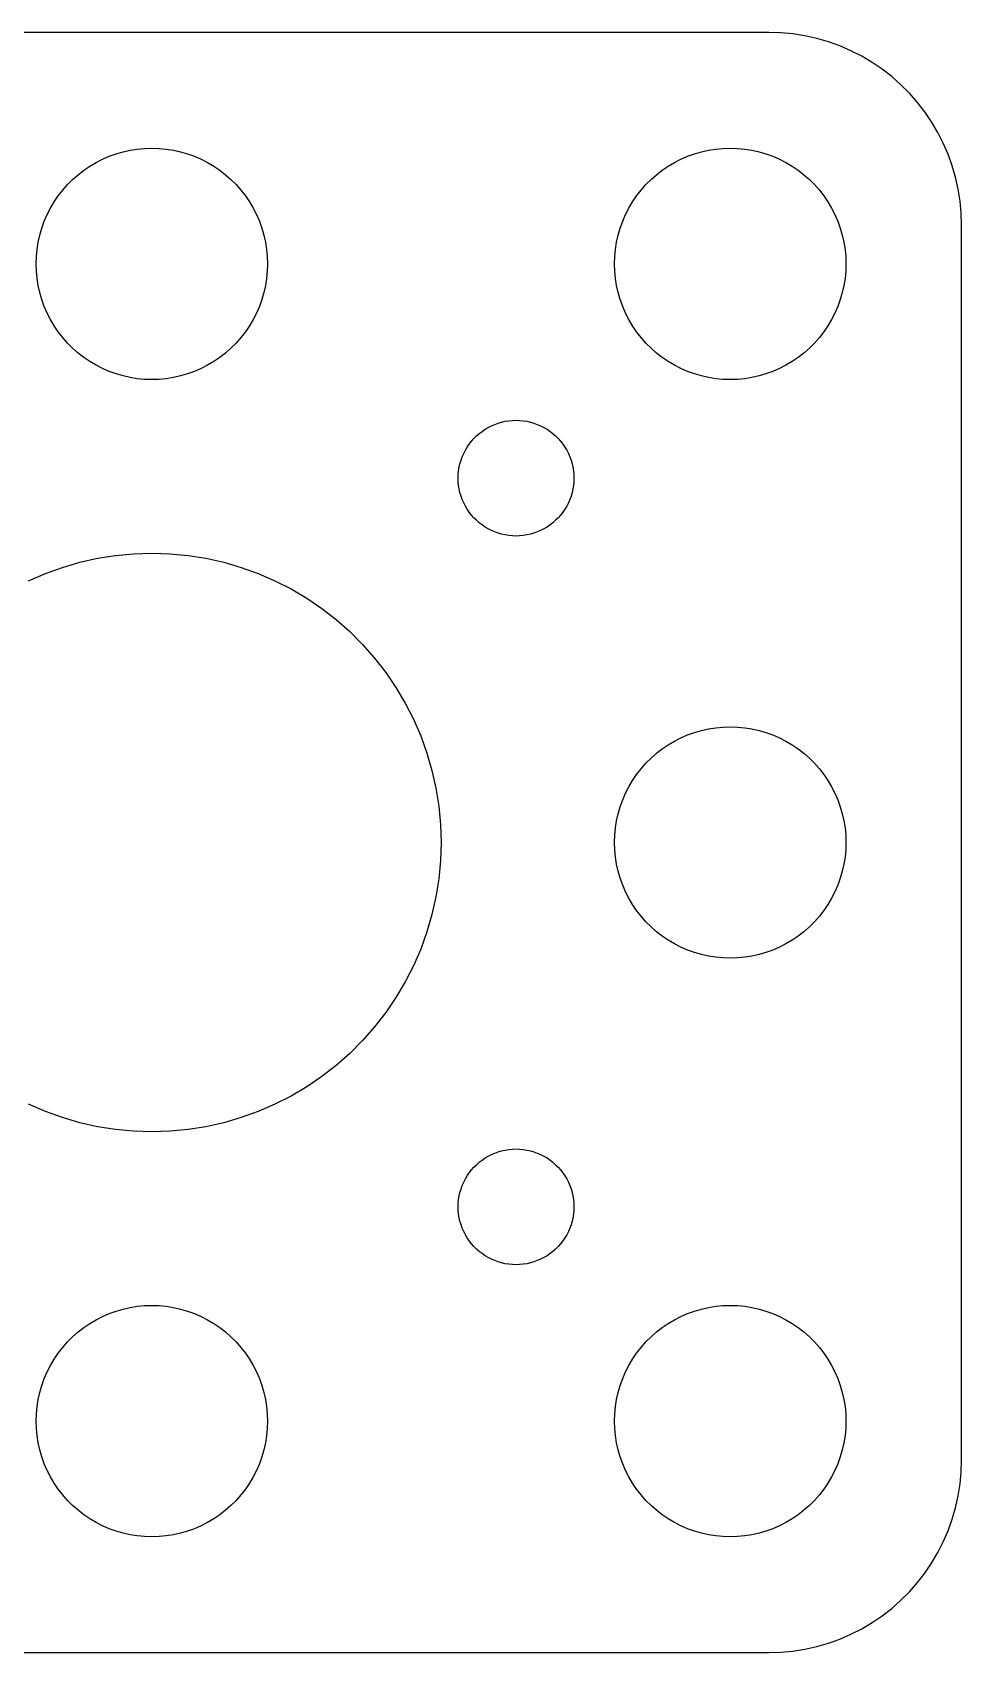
# Model space of a CAD drawing. Header units: metres. Extents: x -21 to 21, y -21 to 21.
# Drawn here: x -3.1 to 21, y -21 to 21 of the extents above; entities that cross this region are included whole.
import ezdxf

# ---------------------------------------------------------------- set-up
doc = ezdxf.new("R2010")
doc.units = ezdxf.units.M

msp = doc.modelspace()

# ---------------------------------------------------------------- linework, layer by layer
for p, q in [((16, 21), (-16, 21)), ((16.3139, 20.9901), (16, 21)), ((16.6267, 20.9606), (16.3139, 20.9901)), ((16.9369, 20.9114), (16.6267, 20.9606)), ((17.2435, 20.8429), (16.9369, 20.9114)), ((17.5451, 20.7553), (17.2435, 20.8429)), ((17.8406, 20.6489), (17.5451, 20.7553)), ((18.1289, 20.5241), (17.8406, 20.6489)), ((18.4088, 20.3815), (18.1289, 20.5241)), ((18.6791, 20.2216), (18.4088, 20.3815)), ((18.9389, 20.0451), (18.6791, 20.2216)), ((19.1871, 19.8526), (18.9389, 20.0451)), ((19.4227, 19.6448), (19.1871, 19.8526)), ((19.6448, 19.4227), (19.4227, 19.6448)), ((19.8526, 19.1871), (19.6448, 19.4227)), ((20.0451, 18.9389), (19.8526, 19.1871)), ((20.2216, 18.6791), (20.0451, 18.9389)), ((20.3815, 18.4088), (20.2216, 18.6791)), ((20.5241, 18.1289), (20.3815, 18.4088)), ((20.6489, 17.8406), (20.5241, 18.1289)), ((-1.44525, 17.6289), (-1.27733, 17.7145)), ((-1.27733, 17.7145), (-1.10437, 17.7893)), ((-1.10437, 17.7893), (-0.927048, 17.8532)), ((-0.927048, 17.8532), (-0.746063, 17.9057)), ((-0.746063, 17.9057), (-0.562134, 17.9469)), ((-0.562134, 17.9469), (-0.375992, 17.9763)), ((-0.375992, 17.9763), (-0.18837, 17.9941)), ((-0.18837, 17.9941), (0, 18)), ((0, 18), (0.18837, 17.9941)), ((0.18837, 17.9941), (0.375992, 17.9763)), ((0.375992, 17.9763), (0.562134, 17.9469)), ((0.562134, 17.9469), (0.746063, 17.9057)), ((0.746063, 17.9057), (0.927048, 17.8532)), ((0.927048, 17.8532), (1.10437, 17.7893)), ((1.10437, 17.7893), (1.27733, 17.7145)), ((1.27733, 17.7145), (1.44525, 17.6289)), ((13.5547, 17.6289), (13.7227, 17.7145)), ((13.7227, 17.7145), (13.8956, 17.7893)), ((13.8956, 17.7893), (14.0729, 17.8532)), ((14.0729, 17.8532), (14.2539, 17.9057)), ((14.2539, 17.9057), (14.4379, 17.9469)), ((14.4379, 17.9469), (14.624, 17.9763)), ((14.624, 17.9763), (14.8116, 17.9941)), ((14.8116, 17.9941), (15, 18)), ((15, 18), (15.1884, 17.9941)), ((15.1884, 17.9941), (15.376, 17.9763)), ((15.376, 17.9763), (15.5621, 17.9469)), ((15.5621, 17.9469), (15.7461, 17.9057)), ((15.7461, 17.9057), (15.927, 17.8532)), ((15.927, 17.8532), (16.1044, 17.7893)), ((16.1044, 17.7893), (16.2773, 17.7145)), ((16.2773, 17.7145), (16.4453, 17.6289)), ((20.7553, 17.5451), (20.6489, 17.8406)), ((-2.05363, 17.1869), (-1.91226, 17.3115)), ((-1.91226, 17.3115), (-1.76335, 17.427)), ((-1.76335, 17.427), (-1.60747, 17.533)), ((-1.60747, 17.533), (-1.44525, 17.6289)), ((1.44525, 17.6289), (1.60747, 17.533)), ((1.60747, 17.533), (1.76335, 17.427)), ((1.76335, 17.427), (1.91226, 17.3115)), ((1.91226, 17.3115), (2.05363, 17.1869)), ((12.9464, 17.1869), (13.0877, 17.3115)), ((13.0877, 17.3115), (13.2366, 17.427)), ((13.2366, 17.427), (13.3925, 17.533)), ((13.3925, 17.533), (13.5547, 17.6289)), ((16.4453, 17.6289), (16.6075, 17.533)), ((16.6075, 17.533), (16.7634, 17.427)), ((16.7634, 17.427), (16.9123, 17.3115)), ((16.9123, 17.3115), (17.0536, 17.1869)), ((20.8429, 17.2435), (20.7553, 17.5451)), ((20.9114, 16.9369), (20.8429, 17.2435)), ((-2.42705, 16.7634), (-2.31154, 16.9123)), ((-2.31154, 16.9123), (-2.1869, 17.0536)), ((-2.1869, 17.0536), (-2.05363, 17.1869)), ((2.05363, 17.1869), (2.1869, 17.0536)), ((2.1869, 17.0536), (2.31154, 16.9123)), ((2.31154, 16.9123), (2.42705, 16.7634)), ((12.5729, 16.7634), (12.6884, 16.9123)), ((12.6884, 16.9123), (12.8131, 17.0536)), ((12.8131, 17.0536), (12.9464, 17.1869)), ((17.0536, 17.1869), (17.1869, 17.0536)), ((17.1869, 17.0536), (17.3115, 16.9123)), ((17.3115, 16.9123), (17.427, 16.7634)), ((20.9606, 16.6267), (20.9114, 16.9369)), ((-2.71448, 16.2773), (-2.62891, 16.4453)), ((-2.62891, 16.4453), (-2.53297, 16.6075)), ((-2.53297, 16.6075), (-2.42705, 16.7634)), ((2.42705, 16.7634), (2.53297, 16.6075)), ((2.53297, 16.6075), (2.62891, 16.4453)), ((2.62891, 16.4453), (2.71448, 16.2773)), ((12.2855, 16.2773), (12.3711, 16.4453)), ((12.3711, 16.4453), (12.467, 16.6075)), ((12.467, 16.6075), (12.5729, 16.7634)), ((17.427, 16.7634), (17.533, 16.6075)), ((17.533, 16.6075), (17.6289, 16.4453)), ((17.6289, 16.4453), (17.7145, 16.2773)), ((20.9901, 16.3139), (20.9606, 16.6267)), ((-2.85316, 15.927), (-2.78932, 16.1044)), ((-2.78932, 16.1044), (-2.71448, 16.2773)), ((2.71448, 16.2773), (2.78932, 16.1044)), ((2.78932, 16.1044), (2.85316, 15.927)), ((12.1468, 15.927), (12.2107, 16.1044)), ((12.2107, 16.1044), (12.2855, 16.2773)), ((17.7145, 16.2773), (17.7893, 16.1044)), ((17.7893, 16.1044), (17.8532, 15.927)), ((21, 16), (20.9901, 16.3139)), ((21, -16), (21, 16)), ((-2.97633, 15.376), (-2.94685, 15.5621)), ((-2.94685, 15.5621), (-2.90575, 15.7461)), ((-2.90575, 15.7461), (-2.85316, 15.927)), ((2.85316, 15.927), (2.90575, 15.7461)), ((2.90575, 15.7461), (2.94685, 15.5621)), ((2.94685, 15.5621), (2.97633, 15.376)), ((12.0237, 15.376), (12.0531, 15.5621)), ((12.0531, 15.5621), (12.0942, 15.7461)), ((12.0942, 15.7461), (12.1468, 15.927)), ((17.8532, 15.927), (17.9057, 15.7461)), ((17.9057, 15.7461), (17.9469, 15.5621)), ((17.9469, 15.5621), (17.9763, 15.376)), ((-3, 15), (-2.99408, 15.1884)), ((-2.99408, 15.1884), (-2.97633, 15.376)), ((2.97633, 15.376), (2.99408, 15.1884)), ((2.99408, 15.1884), (3, 15)), ((12, 15), (12.0059, 15.1884)), ((12.0059, 15.1884), (12.0237, 15.376)), ((17.9763, 15.376), (17.9941, 15.1884)), ((17.9941, 15.1884), (18, 15)), ((-2.99408, 14.8116), (-3, 15)), ((-2.97633, 14.624), (-2.99408, 14.8116)), ((2.99408, 14.8116), (2.97633, 14.624)), ((3, 15), (2.99408, 14.8116)), ((12.0059, 14.8116), (12, 15)), ((12.0237, 14.624), (12.0059, 14.8116)), ((17.9941, 14.8116), (17.9763, 14.624)), ((18, 15), (17.9941, 14.8116)), ((-2.94685, 14.4379), (-2.97633, 14.624)), ((-2.90575, 14.2539), (-2.94685, 14.4379)), ((2.94685, 14.4379), (2.90575, 14.2539)), ((2.97633, 14.624), (2.94685, 14.4379)), ((12.0531, 14.4379), (12.0237, 14.624)), ((12.0942, 14.2539), (12.0531, 14.4379)), ((17.9469, 14.4379), (17.9057, 14.2539)), ((17.9763, 14.624), (17.9469, 14.4379)), ((-2.85316, 14.0729), (-2.90575, 14.2539)), ((-2.78932, 13.8956), (-2.85316, 14.0729)), ((-2.71448, 13.7227), (-2.78932, 13.8956)), ((2.78932, 13.8956), (2.71448, 13.7227)), ((2.85316, 14.0729), (2.78932, 13.8956)), ((2.90575, 14.2539), (2.85316, 14.0729)), ((12.1468, 14.0729), (12.0942, 14.2539)), ((12.2107, 13.8956), (12.1468, 14.0729)), ((12.2855, 13.7227), (12.2107, 13.8956)), ((17.7893, 13.8956), (17.7145, 13.7227)), ((17.8532, 14.0729), (17.7893, 13.8956)), ((17.9057, 14.2539), (17.8532, 14.0729)), ((-2.62891, 13.5547), (-2.71448, 13.7227)), ((-2.53297, 13.3925), (-2.62891, 13.5547)), ((2.62891, 13.5547), (2.53297, 13.3925)), ((2.71448, 13.7227), (2.62891, 13.5547)), ((12.3711, 13.5547), (12.2855, 13.7227)), ((12.467, 13.3925), (12.3711, 13.5547)), ((17.6289, 13.5547), (17.533, 13.3925)), ((17.7145, 13.7227), (17.6289, 13.5547)), ((-2.42705, 13.2366), (-2.53297, 13.3925)), ((-2.31154, 13.0877), (-2.42705, 13.2366)), ((-2.1869, 12.9464), (-2.31154, 13.0877)), ((2.31154, 13.0877), (2.1869, 12.9464)), ((2.42705, 13.2366), (2.31154, 13.0877)), ((2.53297, 13.3925), (2.42705, 13.2366)), ((12.5729, 13.2366), (12.467, 13.3925)), ((12.6884, 13.0877), (12.5729, 13.2366)), ((12.8131, 12.9464), (12.6884, 13.0877)), ((17.3115, 13.0877), (17.1869, 12.9464)), ((17.427, 13.2366), (17.3115, 13.0877)), ((17.533, 13.3925), (17.427, 13.2366)), ((-2.05363, 12.8131), (-2.1869, 12.9464)), ((-1.91226, 12.6884), (-2.05363, 12.8131)), ((-1.76335, 12.5729), (-1.91226, 12.6884)), ((1.91226, 12.6884), (1.76335, 12.5729)), ((2.05363, 12.8131), (1.91226, 12.6884)), ((2.1869, 12.9464), (2.05363, 12.8131)), ((12.9464, 12.8131), (12.8131, 12.9464)), ((13.0877, 12.6884), (12.9464, 12.8131)), ((13.2366, 12.5729), (13.0877, 12.6884)), ((16.9123, 12.6884), (16.7634, 12.5729)), ((17.0536, 12.8131), (16.9123, 12.6884)), ((17.1869, 12.9464), (17.0536, 12.8131)), ((-1.60747, 12.467), (-1.76335, 12.5729)), ((-1.44525, 12.3711), (-1.60747, 12.467)), ((-1.27733, 12.2855), (-1.44525, 12.3711)), ((-1.10437, 12.2107), (-1.27733, 12.2855)), ((-0.927048, 12.1468), (-1.10437, 12.2107)), ((1.10437, 12.2107), (0.927048, 12.1468)), ((1.27733, 12.2855), (1.10437, 12.2107)), ((1.44525, 12.3711), (1.27733, 12.2855)), ((1.60747, 12.467), (1.44525, 12.3711)), ((1.76335, 12.5729), (1.60747, 12.467)), ((13.3925, 12.467), (13.2366, 12.5729)), ((13.5547, 12.3711), (13.3925, 12.467)), ((13.7227, 12.2855), (13.5547, 12.3711)), ((13.8956, 12.2107), (13.7227, 12.2855)), ((14.0729, 12.1468), (13.8956, 12.2107)), ((16.1044, 12.2107), (15.927, 12.1468)), ((16.2773, 12.2855), (16.1044, 12.2107)), ((16.4453, 12.3711), (16.2773, 12.2855)), ((16.6075, 12.467), (16.4453, 12.3711)), ((16.7634, 12.5729), (16.6075, 12.467)), ((-0.746063, 12.0942), (-0.927048, 12.1468)), ((-0.562134, 12.0531), (-0.746063, 12.0942)), ((-0.375992, 12.0237), (-0.562134, 12.0531)), ((-0.18837, 12.0059), (-0.375992, 12.0237)), ((0, 12), (-0.18837, 12.0059)), ((0.18837, 12.0059), (0, 12)), ((0.375992, 12.0237), (0.18837, 12.0059)), ((0.562134, 12.0531), (0.375992, 12.0237)), ((0.746063, 12.0942), (0.562134, 12.0531)), ((0.927048, 12.1468), (0.746063, 12.0942)), ((14.2539, 12.0942), (14.0729, 12.1468)), ((14.4379, 12.0531), (14.2539, 12.0942)), ((14.624, 12.0237), (14.4379, 12.0531)), ((14.8116, 12.0059), (14.624, 12.0237)), ((15, 12), (14.8116, 12.0059)), ((15.1884, 12.0059), (15, 12)), ((15.376, 12.0237), (15.1884, 12.0059)), ((15.5621, 12.0531), (15.376, 12.0237)), ((15.7461, 12.0942), (15.5621, 12.0531)), ((15.927, 12.1468), (15.7461, 12.0942)), ((9.16393, 10.9184), (9.25699, 10.9332)), ((9.25699, 10.9332), (9.3508, 10.942)), ((9.3508, 10.942), (9.44499, 10.945)), ((9.44499, 10.945), (9.53918, 10.942)), ((9.53918, 10.942), (9.633, 10.9332)), ((9.633, 10.9332), (9.72606, 10.9184)), ((8.35153, 10.4718), (8.41817, 10.5385)), ((8.41817, 10.5385), (8.48886, 10.6008)), ((8.48886, 10.6008), (8.56331, 10.6585)), ((8.56331, 10.6585), (8.64125, 10.7115)), ((8.64125, 10.7115), (8.72237, 10.7594)), ((8.72237, 10.7594), (8.80632, 10.8022)), ((8.80632, 10.8022), (8.89281, 10.8397)), ((8.89281, 10.8397), (8.98146, 10.8716)), ((8.98146, 10.8716), (9.07196, 10.8979)), ((9.07196, 10.8979), (9.16393, 10.9184)), ((9.72606, 10.9184), (9.81802, 10.8979)), ((9.81802, 10.8979), (9.90852, 10.8716)), ((9.90852, 10.8716), (9.99718, 10.8397)), ((9.99718, 10.8397), (10.0837, 10.8022)), ((10.0837, 10.8022), (10.1676, 10.7594)), ((10.1676, 10.7594), (10.2487, 10.7115)), ((10.2487, 10.7115), (10.3267, 10.6585)), ((10.3267, 10.6585), (10.4011, 10.6008)), ((10.4011, 10.6008), (10.4718, 10.5385)), ((10.4718, 10.5385), (10.5385, 10.4718)), ((8.05032, 9.99718), (8.08775, 10.0837)), ((8.08775, 10.0837), (8.13054, 10.1676)), ((8.13054, 10.1676), (8.1785, 10.2487)), ((8.1785, 10.2487), (8.23146, 10.3267)), ((8.23146, 10.3267), (8.28922, 10.4011)), ((8.28922, 10.4011), (8.35153, 10.4718)), ((10.5385, 10.4718), (10.6008, 10.4011)), ((10.6008, 10.4011), (10.6585, 10.3267)), ((10.6585, 10.3267), (10.7115, 10.2487)), ((10.7115, 10.2487), (10.7594, 10.1676)), ((10.7594, 10.1676), (10.8022, 10.0837)), ((10.8022, 10.0837), (10.8397, 9.99718)), ((7.95682, 9.633), (7.97156, 9.72606)), ((7.97156, 9.72606), (7.99211, 9.81802)), ((7.99211, 9.81802), (8.0184, 9.90852)), ((8.0184, 9.90852), (8.05032, 9.99718)), ((10.8397, 9.99718), (10.8716, 9.90852)), ((10.8716, 9.90852), (10.8979, 9.81802)), ((10.8979, 9.81802), (10.9184, 9.72606)), ((10.9184, 9.72606), (10.9332, 9.633)), ((7.94499, 9.44499), (7.94795, 9.53918)), ((7.94795, 9.3508), (7.94499, 9.44499)), ((7.94795, 9.53918), (7.95682, 9.633)), ((7.95682, 9.25699), (7.94795, 9.3508)), ((7.97156, 9.16393), (7.95682, 9.25699)), ((10.9332, 9.25699), (10.9184, 9.16393)), ((10.9332, 9.633), (10.942, 9.53918)), ((10.942, 9.3508), (10.9332, 9.25699)), ((10.942, 9.53918), (10.945, 9.44499)), ((10.945, 9.44499), (10.942, 9.3508)), ((7.99211, 9.07196), (7.97156, 9.16393)), ((8.0184, 8.98146), (7.99211, 9.07196)), ((8.05032, 8.89281), (8.0184, 8.98146)), ((8.08775, 8.80632), (8.05032, 8.89281)), ((10.8397, 8.89281), (10.8022, 8.80632)), ((10.8716, 8.98146), (10.8397, 8.89281)), ((10.8979, 9.07196), (10.8716, 8.98146)), ((10.9184, 9.16393), (10.8979, 9.07196)), ((8.13054, 8.72237), (8.08775, 8.80632)), ((8.1785, 8.64125), (8.13054, 8.72237)), ((8.23146, 8.56331), (8.1785, 8.64125)), ((8.28922, 8.48886), (8.23146, 8.56331)), ((8.35153, 8.41817), (8.28922, 8.48886)), ((8.41817, 8.35153), (8.35153, 8.41817)), ((10.5385, 8.41817), (10.4718, 8.35153)), ((10.6008, 8.48886), (10.5385, 8.41817)), ((10.6585, 8.56331), (10.6008, 8.48886)), ((10.7115, 8.64125), (10.6585, 8.56331)), ((10.7594, 8.72237), (10.7115, 8.64125)), ((10.8022, 8.80632), (10.7594, 8.72237)), ((8.48886, 8.28922), (8.41817, 8.35153)), ((8.56331, 8.23146), (8.48886, 8.28922)), ((8.64125, 8.1785), (8.56331, 8.23146)), ((8.72237, 8.13054), (8.64125, 8.1785)), ((8.80632, 8.08775), (8.72237, 8.13054)), ((8.89281, 8.05032), (8.80632, 8.08775)), ((8.98146, 8.0184), (8.89281, 8.05032)), ((9.07196, 7.99211), (8.98146, 8.0184)), ((9.16393, 7.97156), (9.07196, 7.99211)), ((9.81802, 7.99211), (9.72606, 7.97156)), ((9.90852, 8.0184), (9.81802, 7.99211)), ((9.99718, 8.05032), (9.90852, 8.0184)), ((10.0837, 8.08775), (9.99718, 8.05032)), ((10.1676, 8.13054), (10.0837, 8.08775)), ((10.2487, 8.1785), (10.1676, 8.13054)), ((10.3267, 8.23146), (10.2487, 8.1785)), ((10.4011, 8.28922), (10.3267, 8.23146)), ((10.4718, 8.35153), (10.4011, 8.28922)), ((9.25699, 7.95682), (9.16393, 7.97156)), ((9.3508, 7.94795), (9.25699, 7.95682)), ((9.44499, 7.94499), (9.3508, 7.94795)), ((9.53918, 7.94795), (9.44499, 7.94499)), ((9.633, 7.95682), (9.53918, 7.94795)), ((9.72606, 7.97156), (9.633, 7.95682)), ((-2.31763, 7.13292), (-1.86517, 7.26436)), ((-1.86517, 7.26436), (-1.40535, 7.36714)), ((-1.40535, 7.36714), (-0.939987, 7.44086)), ((-0.939987, 7.44086), (-0.470917, 7.4852)), ((-0.470917, 7.4852), (0, 7.5)), ((0, 7.5), (0.470917, 7.4852)), ((0.470917, 7.4852), (0.939987, 7.44086)), ((0.939987, 7.44086), (1.40535, 7.36714)), ((1.40535, 7.36714), (1.86517, 7.26436)), ((1.86517, 7.26436), (2.31763, 7.13292)), ((-3.19334, 6.78619), (-2.76093, 6.97331)), ((-2.76093, 6.97331), (-2.31763, 7.13292)), ((2.31763, 7.13292), (2.76093, 6.97331)), ((2.76093, 6.97331), (3.19334, 6.78619)), ((3.19334, 6.78619), (3.61314, 6.5723)), ((3.61314, 6.5723), (4.01869, 6.33246)), ((4.01869, 6.33246), (4.40839, 6.06763)), ((4.40839, 6.06763), (4.78067, 5.77884)), ((4.78067, 5.77884), (5.13409, 5.46725)), ((5.13409, 5.46725), (5.46725, 5.13409)), ((5.46725, 5.13409), (5.77884, 4.78067)), ((5.77884, 4.78067), (6.06763, 4.40839)), ((6.06763, 4.40839), (6.33246, 4.01869)), ((6.33246, 4.01869), (6.5723, 3.61314)), ((6.5723, 3.61314), (6.78619, 3.19334)), ((6.78619, 3.19334), (6.97331, 2.76093)), ((14.2539, 2.90575), (14.4379, 2.94685)), ((14.4379, 2.94685), (14.624, 2.97633)), ((14.624, 2.97633), (14.8116, 2.99408)), ((14.8116, 2.99408), (15, 3)), ((15, 3), (15.1884, 2.99408)), ((15.1884, 2.99408), (15.376, 2.97633)), ((15.376, 2.97633), (15.5621, 2.94685)), ((15.5621, 2.94685), (15.7461, 2.90575)), ((6.97331, 2.76093), (7.13292, 2.31763)), ((13.2366, 2.42705), (13.3925, 2.53297)), ((13.3925, 2.53297), (13.5547, 2.62891)), ((13.5547, 2.62891), (13.7227, 2.71448)), ((13.7227, 2.71448), (13.8956, 2.78932)), ((13.8956, 2.78932), (14.0729, 2.85316)), ((14.0729, 2.85316), (14.2539, 2.90575)), ((15.7461, 2.90575), (15.927, 2.85316)), ((15.927, 2.85316), (16.1044, 2.78932)), ((16.1044, 2.78932), (16.2773, 2.71448)), ((16.2773, 2.71448), (16.4453, 2.62891)), ((16.4453, 2.62891), (16.6075, 2.53297)), ((16.6075, 2.53297), (16.7634, 2.42705)), ((7.13292, 2.31763), (7.26436, 1.86517)), ((12.8131, 2.05363), (12.9464, 2.1869)), ((12.9464, 2.1869), (13.0877, 2.31154)), ((13.0877, 2.31154), (13.2366, 2.42705)), ((16.7634, 2.42705), (16.9123, 2.31154)), ((16.9123, 2.31154), (17.0536, 2.1869)), ((17.0536, 2.1869), (17.1869, 2.05363)), ((7.26436, 1.86517), (7.36714, 1.40535)), ((12.467, 1.60747), (12.5729, 1.76335)), ((12.5729, 1.76335), (12.6884, 1.91226)), ((12.6884, 1.91226), (12.8131, 2.05363)), ((17.1869, 2.05363), (17.3115, 1.91226)), ((17.3115, 1.91226), (17.427, 1.76335)), ((17.427, 1.76335), (17.533, 1.60747)), ((7.36714, 1.40535), (7.44086, 0.939987)), ((12.2107, 1.10437), (12.2855, 1.27733)), ((12.2855, 1.27733), (12.3711, 1.44525)), ((12.3711, 1.44525), (12.467, 1.60747)), ((17.533, 1.60747), (17.6289, 1.44525)), ((17.6289, 1.44525), (17.7145, 1.27733)), ((17.7145, 1.27733), (17.7893, 1.10437)), ((7.44086, 0.939987), (7.4852, 0.470917)), ((12.0942, 0.746063), (12.1468, 0.927048)), ((12.1468, 0.927048), (12.2107, 1.10437)), ((17.7893, 1.10437), (17.8532, 0.927048)), ((17.8532, 0.927048), (17.9057, 0.746063)), ((7.4852, 0.470917), (7.5, 0)), ((12.0237, 0.375992), (12.0531, 0.562134)), ((12.0531, 0.562134), (12.0942, 0.746063)), ((17.9057, 0.746063), (17.9469, 0.562134)), ((17.9469, 0.562134), (17.9763, 0.375992)), ((7.5, 0), (7.4852, -0.470917)), ((12, 0), (12.0059, 0.18837)), ((12.0059, -0.18837), (12, 0)), ((12.0059, 0.18837), (12.0237, 0.375992)), ((17.9763, 0.375992), (17.9941, 0.18837)), ((17.9941, 0.18837), (18, 0)), ((18, 0), (17.9941, -0.18837)), ((12.0237, -0.375992), (12.0059, -0.18837)), ((12.0531, -0.562134), (12.0237, -0.375992)), ((17.9763, -0.375992), (17.9469, -0.562134)), ((17.9941, -0.18837), (17.9763, -0.375992)), ((7.4852, -0.470917), (7.44086, -0.939987)), ((12.0942, -0.746063), (12.0531, -0.562134)), ((12.1468, -0.927048), (12.0942, -0.746063)), ((17.9057, -0.746063), (17.8532, -0.927048)), ((17.9469, -0.562134), (17.9057, -0.746063)), ((7.44086, -0.939987), (7.36714, -1.40535)), ((12.2107, -1.10437), (12.1468, -0.927048)), ((12.2855, -1.27733), (12.2107, -1.10437)), ((17.7893, -1.10437), (17.7145, -1.27733)), ((17.8532, -0.927048), (17.7893, -1.10437)), ((7.36714, -1.40535), (7.26436, -1.86517)), ((12.3711, -1.44525), (12.2855, -1.27733)), ((12.467, -1.60747), (12.3711, -1.44525)), ((12.5729, -1.76335), (12.467, -1.60747)), ((17.533, -1.60747), (17.427, -1.76335)), ((17.6289, -1.44525), (17.533, -1.60747)), ((17.7145, -1.27733), (17.6289, -1.44525)), ((7.26436, -1.86517), (7.13292, -2.31763)), ((12.6884, -1.91226), (12.5729, -1.76335)), ((12.8131, -2.05363), (12.6884, -1.91226)), ((12.9464, -2.1869), (12.8131, -2.05363)), ((17.1869, -2.05363), (17.0536, -2.1869)), ((17.3115, -1.91226), (17.1869, -2.05363)), ((17.427, -1.76335), (17.3115, -1.91226)), ((7.13292, -2.31763), (6.97331, -2.76093)), ((13.0877, -2.31154), (12.9464, -2.1869)), ((13.2366, -2.42705), (13.0877, -2.31154)), ((13.3925, -2.53297), (13.2366, -2.42705)), ((16.7634, -2.42705), (16.6075, -2.53297)), ((16.9123, -2.31154), (16.7634, -2.42705)), ((17.0536, -2.1869), (16.9123, -2.31154)), ((6.97331, -2.76093), (6.78619, -3.19334)), ((13.5547, -2.62891), (13.3925, -2.53297)), ((13.7227, -2.71448), (13.5547, -2.62891)), ((13.8956, -2.78932), (13.7227, -2.71448)), ((14.0729, -2.85316), (13.8956, -2.78932)), ((14.2539, -2.90575), (14.0729, -2.85316)), ((14.4379, -2.94685), (14.2539, -2.90575)), ((15.7461, -2.90575), (15.5621, -2.94685)), ((15.927, -2.85316), (15.7461, -2.90575)), ((16.1044, -2.78932), (15.927, -2.85316)), ((16.2773, -2.71448), (16.1044, -2.78932)), ((16.4453, -2.62891), (16.2773, -2.71448)), ((16.6075, -2.53297), (16.4453, -2.62891)), ((6.78619, -3.19334), (6.5723, -3.61314)), ((14.624, -2.97633), (14.4379, -2.94685)), ((14.8116, -2.99408), (14.624, -2.97633)), ((15, -3), (14.8116, -2.99408)), ((15.1884, -2.99408), (15, -3)), ((15.376, -2.97633), (15.1884, -2.99408)), ((15.5621, -2.94685), (15.376, -2.97633)), ((6.5723, -3.61314), (6.33246, -4.01869)), ((6.33246, -4.01869), (6.06763, -4.40839)), ((6.06763, -4.40839), (5.77884, -4.78067)), ((5.77884, -4.78067), (5.46725, -5.13409)), ((5.46725, -5.13409), (5.13409, -5.46725)), ((4.78067, -5.77884), (4.40839, -6.06763)), ((5.13409, -5.46725), (4.78067, -5.77884)), ((4.40839, -6.06763), (4.01869, -6.33246)), ((3.61314, -6.5723), (3.19334, -6.78619)), ((4.01869, -6.33246), (3.61314, -6.5723)), ((-2.76093, -6.97331), (-3.19334, -6.78619)), ((-2.31763, -7.13292), (-2.76093, -6.97331)), ((-1.86517, -7.26436), (-2.31763, -7.13292)), ((2.31763, -7.13292), (1.86517, -7.26436)), ((2.76093, -6.97331), (2.31763, -7.13292)), ((3.19334, -6.78619), (2.76093, -6.97331)), ((-1.40535, -7.36714), (-1.86517, -7.26436)), ((-0.939987, -7.44086), (-1.40535, -7.36714)), ((-0.470917, -7.4852), (-0.939987, -7.44086)), ((0, -7.5), (-0.470917, -7.4852)), ((0.470917, -7.4852), (0, -7.5)), ((0.939987, -7.44086), (0.470917, -7.4852)), ((1.40535, -7.36714), (0.939987, -7.44086)), ((1.86517, -7.26436), (1.40535, -7.36714)), ((9.07196, -7.99211), (9.16393, -7.97156)), ((9.16393, -7.97156), (9.25699, -7.95682)), ((9.25699, -7.95682), (9.3508, -7.94795)), ((9.3508, -7.94795), (9.44499, -7.94499)), ((9.44499, -7.94499), (9.53918, -7.94795)), ((9.53918, -7.94795), (9.633, -7.95682)), ((9.633, -7.95682), (9.72606, -7.97156)), ((9.72606, -7.97156), (9.81802, -7.99211)), ((8.35153, -8.41817), (8.41817, -8.35153)), ((8.41817, -8.35153), (8.48886, -8.28922)), ((8.48886, -8.28922), (8.56331, -8.23146)), ((8.56331, -8.23146), (8.64125, -8.1785)), ((8.64125, -8.1785), (8.72237, -8.13054)), ((8.72237, -8.13054), (8.80632, -8.08775)), ((8.80632, -8.08775), (8.89281, -8.05032)), ((8.89281, -8.05032), (8.98146, -8.0184)), ((8.98146, -8.0184), (9.07196, -7.99211)), ((9.81802, -7.99211), (9.90852, -8.0184)), ((9.90852, -8.0184), (9.99718, -8.05032)), ((9.99718, -8.05032), (10.0837, -8.08775)), ((10.0837, -8.08775), (10.1676, -8.13054)), ((10.1676, -8.13054), (10.2487, -8.1785)), ((10.2487, -8.1785), (10.3267, -8.23146)), ((10.3267, -8.23146), (10.4011, -8.28922)), ((10.4011, -8.28922), (10.4718, -8.35153)), ((10.4718, -8.35153), (10.5385, -8.41817)), ((8.05032, -8.89281), (8.08775, -8.80632)), ((8.08775, -8.80632), (8.13054, -8.72237)), ((8.13054, -8.72237), (8.1785, -8.64125)), ((8.1785, -8.64125), (8.23146, -8.56331)), ((8.23146, -8.56331), (8.28922, -8.48886)), ((8.28922, -8.48886), (8.35153, -8.41817)), ((10.5385, -8.41817), (10.6008, -8.48886)), ((10.6008, -8.48886), (10.6585, -8.56331)), ((10.6585, -8.56331), (10.7115, -8.64125)), ((10.7115, -8.64125), (10.7594, -8.72237)), ((10.7594, -8.72237), (10.8022, -8.80632)), ((10.8022, -8.80632), (10.8397, -8.89281)), ((7.95682, -9.25699), (7.97156, -9.16393)), ((7.97156, -9.16393), (7.99211, -9.07196)), ((7.99211, -9.07196), (8.0184, -8.98146)), ((8.0184, -8.98146), (8.05032, -8.89281)), ((10.8397, -8.89281), (10.8716, -8.98146)), ((10.8716, -8.98146), (10.8979, -9.07196)), ((10.8979, -9.07196), (10.9184, -9.16393)), ((10.9184, -9.16393), (10.9332, -9.25699)), ((7.94499, -9.44499), (7.94795, -9.3508)), ((7.94795, -9.53918), (7.94499, -9.44499)), ((7.94795, -9.3508), (7.95682, -9.25699)), ((7.95682, -9.633), (7.94795, -9.53918)), ((7.97156, -9.72606), (7.95682, -9.633)), ((10.9332, -9.633), (10.9184, -9.72606)), ((10.9332, -9.25699), (10.942, -9.3508)), ((10.942, -9.53918), (10.9332, -9.633)), ((10.942, -9.3508), (10.945, -9.44499)), ((10.945, -9.44499), (10.942, -9.53918)), ((7.99211, -9.81802), (7.97156, -9.72606)), ((8.0184, -9.90852), (7.99211, -9.81802)), ((8.05032, -9.99718), (8.0184, -9.90852)), ((8.08775, -10.0837), (8.05032, -9.99718)), ((10.8397, -9.99718), (10.8022, -10.0837)), ((10.8716, -9.90852), (10.8397, -9.99718)), ((10.8979, -9.81802), (10.8716, -9.90852)), ((10.9184, -9.72606), (10.8979, -9.81802)), ((8.13054, -10.1676), (8.08775, -10.0837)), ((8.1785, -10.2487), (8.13054, -10.1676)), ((8.23146, -10.3267), (8.1785, -10.2487)), ((8.28922, -10.4011), (8.23146, -10.3267)), ((8.35153, -10.4718), (8.28922, -10.4011)), ((8.41817, -10.5385), (8.35153, -10.4718)), ((10.5385, -10.4718), (10.4718, -10.5385)), ((10.6008, -10.4011), (10.5385, -10.4718)), ((10.6585, -10.3267), (10.6008, -10.4011)), ((10.7115, -10.2487), (10.6585, -10.3267)), ((10.7594, -10.1676), (10.7115, -10.2487)), ((10.8022, -10.0837), (10.7594, -10.1676)), ((8.48886, -10.6008), (8.41817, -10.5385)), ((8.56331, -10.6585), (8.48886, -10.6008)), ((8.64125, -10.7115), (8.56331, -10.6585)), ((8.72237, -10.7594), (8.64125, -10.7115)), ((8.80632, -10.8022), (8.72237, -10.7594)), ((8.89281, -10.8397), (8.80632, -10.8022)), ((8.98146, -10.8716), (8.89281, -10.8397)), ((9.07196, -10.8979), (8.98146, -10.8716)), ((9.16393, -10.9184), (9.07196, -10.8979)), ((9.25699, -10.9332), (9.16393, -10.9184)), ((9.72606, -10.9184), (9.633, -10.9332)), ((9.81802, -10.8979), (9.72606, -10.9184)), ((9.90852, -10.8716), (9.81802, -10.8979)), ((9.99718, -10.8397), (9.90852, -10.8716)), ((10.0837, -10.8022), (9.99718, -10.8397)), ((10.1676, -10.7594), (10.0837, -10.8022)), ((10.2487, -10.7115), (10.1676, -10.7594)), ((10.3267, -10.6585), (10.2487, -10.7115)), ((10.4011, -10.6008), (10.3267, -10.6585)), ((10.4718, -10.5385), (10.4011, -10.6008)), ((9.3508, -10.942), (9.25699, -10.9332)), ((9.44499, -10.945), (9.3508, -10.942)), ((9.53918, -10.942), (9.44499, -10.945)), ((9.633, -10.9332), (9.53918, -10.942)), ((-1.10437, -12.2107), (-0.927048, -12.1468)), ((-0.927048, -12.1468), (-0.746063, -12.0942)), ((-0.746063, -12.0942), (-0.562134, -12.0531)), ((-0.562134, -12.0531), (-0.375992, -12.0237)), ((-0.375992, -12.0237), (-0.18837, -12.0059)), ((-0.18837, -12.0059), (0, -12)), ((0, -12), (0.18837, -12.0059)), ((0.18837, -12.0059), (0.375992, -12.0237)), ((0.375992, -12.0237), (0.562134, -12.0531)), ((0.562134, -12.0531), (0.746063, -12.0942)), ((0.746063, -12.0942), (0.927048, -12.1468)), ((0.927048, -12.1468), (1.10437, -12.2107)), ((13.8956, -12.2107), (14.0729, -12.1468)), ((14.0729, -12.1468), (14.2539, -12.0942)), ((14.2539, -12.0942), (14.4379, -12.0531)), ((14.4379, -12.0531), (14.624, -12.0237)), ((14.624, -12.0237), (14.8116, -12.0059)), ((14.8116, -12.0059), (15, -12)), ((15, -12), (15.1884, -12.0059)), ((15.1884, -12.0059), (15.376, -12.0237)), ((15.376, -12.0237), (15.5621, -12.0531)), ((15.5621, -12.0531), (15.7461, -12.0942)), ((15.7461, -12.0942), (15.927, -12.1468)), ((15.927, -12.1468), (16.1044, -12.2107)), ((-1.91226, -12.6884), (-1.76335, -12.5729)), ((-1.76335, -12.5729), (-1.60747, -12.467)), ((-1.60747, -12.467), (-1.44525, -12.3711)), ((-1.44525, -12.3711), (-1.27733, -12.2855)), ((-1.27733, -12.2855), (-1.10437, -12.2107)), ((1.10437, -12.2107), (1.27733, -12.2855)), ((1.27733, -12.2855), (1.44525, -12.3711)), ((1.44525, -12.3711), (1.60747, -12.467)), ((1.60747, -12.467), (1.76335, -12.5729)), ((1.76335, -12.5729), (1.91226, -12.6884)), ((13.0877, -12.6884), (13.2366, -12.5729)), ((13.2366, -12.5729), (13.3925, -12.467)), ((13.3925, -12.467), (13.5547, -12.3711)), ((13.5547, -12.3711), (13.7227, -12.2855)), ((13.7227, -12.2855), (13.8956, -12.2107)), ((16.1044, -12.2107), (16.2773, -12.2855)), ((16.2773, -12.2855), (16.4453, -12.3711)), ((16.4453, -12.3711), (16.6075, -12.467)), ((16.6075, -12.467), (16.7634, -12.5729)), ((16.7634, -12.5729), (16.9123, -12.6884)), ((-2.31154, -13.0877), (-2.1869, -12.9464)), ((-2.1869, -12.9464), (-2.05363, -12.8131)), ((-2.05363, -12.8131), (-1.91226, -12.6884)), ((1.91226, -12.6884), (2.05363, -12.8131)), ((2.05363, -12.8131), (2.1869, -12.9464)), ((2.1869, -12.9464), (2.31154, -13.0877)), ((12.6884, -13.0877), (12.8131, -12.9464)), ((12.8131, -12.9464), (12.9464, -12.8131)), ((12.9464, -12.8131), (13.0877, -12.6884)), ((16.9123, -12.6884), (17.0536, -12.8131)), ((17.0536, -12.8131), (17.1869, -12.9464)), ((17.1869, -12.9464), (17.3115, -13.0877)), ((-2.62891, -13.5547), (-2.53297, -13.3925)), ((-2.53297, -13.3925), (-2.42705, -13.2366)), ((-2.42705, -13.2366), (-2.31154, -13.0877)), ((2.31154, -13.0877), (2.42705, -13.2366)), ((2.42705, -13.2366), (2.53297, -13.3925)), ((2.53297, -13.3925), (2.62891, -13.5547)), ((12.3711, -13.5547), (12.467, -13.3925)), ((12.467, -13.3925), (12.5729, -13.2366)), ((12.5729, -13.2366), (12.6884, -13.0877)), ((17.3115, -13.0877), (17.427, -13.2366)), ((17.427, -13.2366), (17.533, -13.3925)), ((17.533, -13.3925), (17.6289, -13.5547)), ((-2.78932, -13.8956), (-2.71448, -13.7227)), ((-2.71448, -13.7227), (-2.62891, -13.5547)), ((2.62891, -13.5547), (2.71448, -13.7227)), ((2.71448, -13.7227), (2.78932, -13.8956)), ((12.2107, -13.8956), (12.2855, -13.7227)), ((12.2855, -13.7227), (12.3711, -13.5547)), ((17.6289, -13.5547), (17.7145, -13.7227)), ((17.7145, -13.7227), (17.7893, -13.8956)), ((-2.94685, -14.4379), (-2.90575, -14.2539)), ((-2.90575, -14.2539), (-2.85316, -14.0729)), ((-2.85316, -14.0729), (-2.78932, -13.8956)), ((2.78932, -13.8956), (2.85316, -14.0729)), ((2.85316, -14.0729), (2.90575, -14.2539)), ((2.90575, -14.2539), (2.94685, -14.4379)), ((12.0531, -14.4379), (12.0942, -14.2539)), ((12.0942, -14.2539), (12.1468, -14.0729)), ((12.1468, -14.0729), (12.2107, -13.8956)), ((17.7893, -13.8956), (17.8532, -14.0729)), ((17.8532, -14.0729), (17.9057, -14.2539)), ((17.9057, -14.2539), (17.9469, -14.4379)), ((-2.99408, -14.8116), (-2.97633, -14.624)), ((-2.97633, -14.624), (-2.94685, -14.4379)), ((2.94685, -14.4379), (2.97633, -14.624)), ((2.97633, -14.624), (2.99408, -14.8116)), ((12.0059, -14.8116), (12.0237, -14.624)), ((12.0237, -14.624), (12.0531, -14.4379)), ((17.9469, -14.4379), (17.9763, -14.624)), ((17.9763, -14.624), (17.9941, -14.8116)), ((-3, -15), (-2.99408, -14.8116)), ((-2.99408, -15.1884), (-3, -15)), ((2.99408, -14.8116), (3, -15)), ((3, -15), (2.99408, -15.1884)), ((12, -15), (12.0059, -14.8116)), ((12.0059, -15.1884), (12, -15)), ((17.9941, -14.8116), (18, -15)), ((18, -15), (17.9941, -15.1884)), ((-2.97633, -15.376), (-2.99408, -15.1884)), ((-2.94685, -15.5621), (-2.97633, -15.376)), ((2.97633, -15.376), (2.94685, -15.5621)), ((2.99408, -15.1884), (2.97633, -15.376)), ((12.0237, -15.376), (12.0059, -15.1884)), ((12.0531, -15.5621), (12.0237, -15.376)), ((17.9763, -15.376), (17.9469, -15.5621)), ((17.9941, -15.1884), (17.9763, -15.376)), ((-2.90575, -15.7461), (-2.94685, -15.5621)), ((-2.85316, -15.927), (-2.90575, -15.7461)), ((-2.78932, -16.1044), (-2.85316, -15.927)), ((2.85316, -15.927), (2.78932, -16.1044)), ((2.90575, -15.7461), (2.85316, -15.927)), ((2.94685, -15.5621), (2.90575, -15.7461)), ((12.0942, -15.7461), (12.0531, -15.5621)), ((12.1468, -15.927), (12.0942, -15.7461)), ((12.2107, -16.1044), (12.1468, -15.927)), ((17.8532, -15.927), (17.7893, -16.1044)), ((17.9057, -15.7461), (17.8532, -15.927)), ((17.9469, -15.5621), (17.9057, -15.7461)), ((-2.71448, -16.2773), (-2.78932, -16.1044)), ((-2.62891, -16.4453), (-2.71448, -16.2773)), ((2.71448, -16.2773), (2.62891, -16.4453)), ((2.78932, -16.1044), (2.71448, -16.2773)), ((12.2855, -16.2773), (12.2107, -16.1044)), ((12.3711, -16.4453), (12.2855, -16.2773)), ((17.7145, -16.2773), (17.6289, -16.4453)), ((17.7893, -16.1044), (17.7145, -16.2773)), ((20.9606, -16.6267), (20.9901, -16.3139)), ((20.9901, -16.3139), (21, -16)), ((-2.53297, -16.6075), (-2.62891, -16.4453)), ((-2.42705, -16.7634), (-2.53297, -16.6075)), ((-2.31154, -16.9123), (-2.42705, -16.7634)), ((2.42705, -16.7634), (2.31154, -16.9123)), ((2.53297, -16.6075), (2.42705, -16.7634)), ((2.62891, -16.4453), (2.53297, -16.6075)), ((12.467, -16.6075), (12.3711, -16.4453)), ((12.5729, -16.7634), (12.467, -16.6075)), ((12.6884, -16.9123), (12.5729, -16.7634)), ((17.427, -16.7634), (17.3115, -16.9123)), ((17.533, -16.6075), (17.427, -16.7634)), ((17.6289, -16.4453), (17.533, -16.6075)), ((20.9114, -16.9369), (20.9606, -16.6267)), ((-2.1869, -17.0536), (-2.31154, -16.9123)), ((-2.05363, -17.1869), (-2.1869, -17.0536)), ((-1.91226, -17.3115), (-2.05363, -17.1869)), ((2.05363, -17.1869), (1.91226, -17.3115)), ((2.1869, -17.0536), (2.05363, -17.1869)), ((2.31154, -16.9123), (2.1869, -17.0536)), ((12.8131, -17.0536), (12.6884, -16.9123)), ((12.9464, -17.1869), (12.8131, -17.0536)), ((13.0877, -17.3115), (12.9464, -17.1869)), ((17.0536, -17.1869), (16.9123, -17.3115)), ((17.1869, -17.0536), (17.0536, -17.1869)), ((17.3115, -16.9123), (17.1869, -17.0536)), ((20.8429, -17.2435), (20.9114, -16.9369)), ((-1.76335, -17.427), (-1.91226, -17.3115)), ((-1.60747, -17.533), (-1.76335, -17.427)), ((-1.44525, -17.6289), (-1.60747, -17.533)), ((-1.27733, -17.7145), (-1.44525, -17.6289)), ((1.44525, -17.6289), (1.27733, -17.7145)), ((1.60747, -17.533), (1.44525, -17.6289)), ((1.76335, -17.427), (1.60747, -17.533)), ((1.91226, -17.3115), (1.76335, -17.427)), ((13.2366, -17.427), (13.0877, -17.3115)), ((13.3925, -17.533), (13.2366, -17.427)), ((13.5547, -17.6289), (13.3925, -17.533)), ((13.7227, -17.7145), (13.5547, -17.6289)), ((16.4453, -17.6289), (16.2773, -17.7145)), ((16.6075, -17.533), (16.4453, -17.6289)), ((16.7634, -17.427), (16.6075, -17.533)), ((16.9123, -17.3115), (16.7634, -17.427)), ((20.6489, -17.8406), (20.7553, -17.5451)), ((20.7553, -17.5451), (20.8429, -17.2435)), ((-1.10437, -17.7893), (-1.27733, -17.7145)), ((-0.927048, -17.8532), (-1.10437, -17.7893)), ((-0.746063, -17.9057), (-0.927048, -17.8532)), ((-0.562134, -17.9469), (-0.746063, -17.9057)), ((-0.375992, -17.9763), (-0.562134, -17.9469)), ((-0.18837, -17.9941), (-0.375992, -17.9763)), ((0, -18), (-0.18837, -17.9941)), ((0.18837, -17.9941), (0, -18)), ((0.375992, -17.9763), (0.18837, -17.9941)), ((0.562134, -17.9469), (0.375992, -17.9763)), ((0.746063, -17.9057), (0.562134, -17.9469)), ((0.927048, -17.8532), (0.746063, -17.9057)), ((1.10437, -17.7893), (0.927048, -17.8532)), ((1.27733, -17.7145), (1.10437, -17.7893)), ((13.8956, -17.7893), (13.7227, -17.7145)), ((14.0729, -17.8532), (13.8956, -17.7893)), ((14.2539, -17.9057), (14.0729, -17.8532)), ((14.4379, -17.9469), (14.2539, -17.9057)), ((14.624, -17.9763), (14.4379, -17.9469)), ((14.8116, -17.9941), (14.624, -17.9763)), ((15, -18), (14.8116, -17.9941)), ((15.1884, -17.9941), (15, -18)), ((15.376, -17.9763), (15.1884, -17.9941)), ((15.5621, -17.9469), (15.376, -17.9763)), ((15.7461, -17.9057), (15.5621, -17.9469)), ((15.927, -17.8532), (15.7461, -17.9057)), ((16.1044, -17.7893), (15.927, -17.8532)), ((16.2773, -17.7145), (16.1044, -17.7893)), ((20.5241, -18.1289), (20.6489, -17.8406)), ((20.2216, -18.6791), (20.3815, -18.4088)), ((20.3815, -18.4088), (20.5241, -18.1289)), ((20.0451, -18.9389), (20.2216, -18.6791)), ((19.6448, -19.4227), (19.8526, -19.1871)), ((19.8526, -19.1871), (20.0451, -18.9389)), ((19.1871, -19.8526), (19.4227, -19.6448)), ((19.4227, -19.6448), (19.6448, -19.4227)), ((18.6791, -20.2216), (18.9389, -20.0451)), ((18.9389, -20.0451), (19.1871, -19.8526)), ((17.8406, -20.6489), (18.1289, -20.5241)), ((18.1289, -20.5241), (18.4088, -20.3815)), ((18.4088, -20.3815), (18.6791, -20.2216)), ((-16, -21), (16, -21)), ((16, -21), (16.3139, -20.9901)), ((16.3139, -20.9901), (16.6267, -20.9606)), ((16.6267, -20.9606), (16.9369, -20.9114)), ((16.9369, -20.9114), (17.2435, -20.8429)), ((17.2435, -20.8429), (17.5451, -20.7553)), ((17.5451, -20.7553), (17.8406, -20.6489))]:
    msp.add_line(p, q)

doc.saveas('drawing.dxf')
